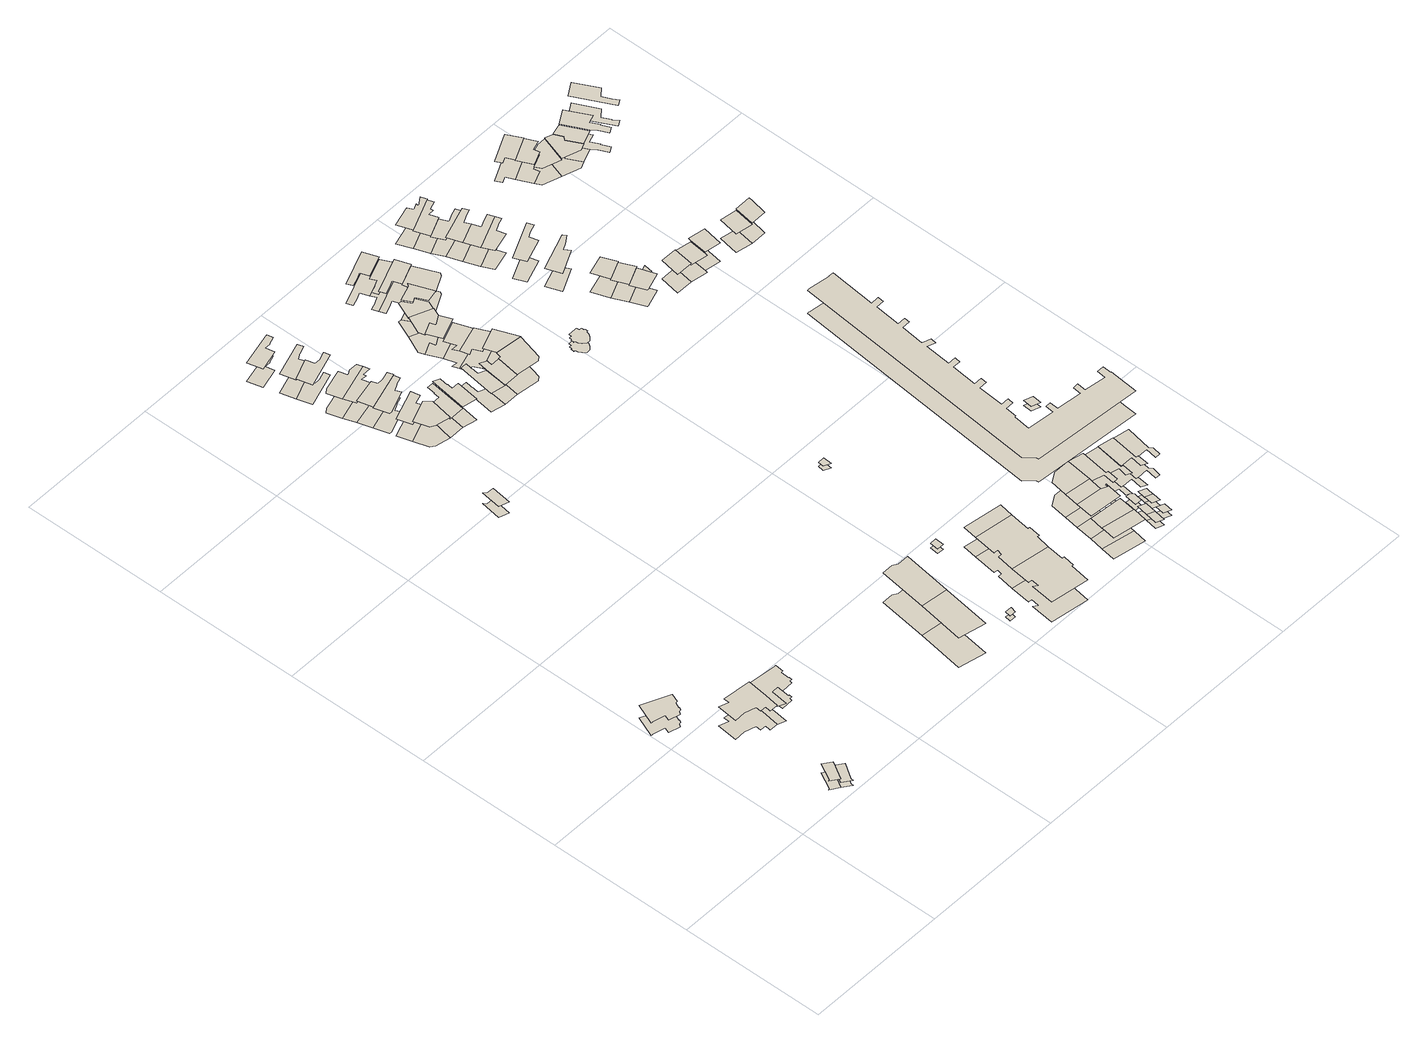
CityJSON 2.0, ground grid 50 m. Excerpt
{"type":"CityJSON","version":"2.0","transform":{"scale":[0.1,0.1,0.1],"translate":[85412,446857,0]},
"CityObjects":{
"building1":{"type":"Building","attributes":{"yearOfConstruction":"1951-01-01Z","measuredHeight":3.7,"storeysAboveGround":1},"geometry":[{"type":"MultiSurface","lod":"1.2","boundaries":[[[0,1,2,3,4]],[[5,6,7,8,9]]]}]},
"building2":{"type":"Building","attributes":{"yearOfConstruction":"1951-01-01Z","measuredHeight":5.21,"storeysAboveGround":1},"geometry":[{"type":"MultiSurface","lod":"1.2","boundaries":[[[10,11,12,13,14,15,16,17,18,19,20,21,22,23,24,25]],[[26,27,28,29,30,31,32,33,34,35,36,37,38,39,40,41]]]}]},
"building3":{"type":"Building","attributes":{"yearOfConstruction":"1951-01-01Z","measuredHeight":2.1,"storeysAboveGround":0},"geometry":[{"type":"MultiSurface","lod":"1.2","boundaries":[[[42,43,44,45,1,0]],[[46,47,48,49,50,51]]]}]},
"building4":{"type":"Building","attributes":{"yearOfConstruction":"1951-01-01Z","measuredHeight":7.9,"storeysAboveGround":2},"geometry":[{"type":"MultiSurface","lod":"1.2","boundaries":[[[52,53,54,55,56,57,58,59,60,61,62,63]],[[64,65,66,67,68,69,70,71,72,73,74,75]]]}]},
"building5":{"type":"Building","attributes":{"yearOfConstruction":"1951-01-01Z","measuredHeight":7.33,"storeysAboveGround":2},"geometry":[{"type":"MultiSurface","lod":"1.2","boundaries":[[[76,77,78,79,80,81,82,83,84,85,59,58,57,86,87,88]],[[89,90,91,92,93,94,95,96,97,98,99,100,101,102,103,104]]]}]},
"building6":{"type":"Building","attributes":{"yearOfConstruction":"1951-01-01Z","measuredHeight":4.48,"storeysAboveGround":1},"geometry":[{"type":"MultiSurface","lod":"1.2","boundaries":[[[105,106,107,108,109]],[[110,111,112,113,114]]]}]},
"building7":{"type":"Building","attributes":{"yearOfConstruction":"1954-01-01Z","measuredHeight":12.25,"storeysAboveGround":4},"geometry":[{"type":"MultiSurface","lod":"1.2","boundaries":[[[115,116,117,118]],[[119,120,121,122]]]}]},
"building8":{"type":"Building","attributes":{"yearOfConstruction":"1954-01-01Z","measuredHeight":12.23,"storeysAboveGround":4},"geometry":[{"type":"MultiSurface","lod":"1.2","boundaries":[[[123,124,117,116,125,126]],[[127,128,121,120,129,130]]]}]},
"building9":{"type":"Building","attributes":{"yearOfConstruction":"1920-01-01Z","measuredHeight":8.4,"storeysAboveGround":2},"geometry":[{"type":"MultiSurface","lod":"1.2","boundaries":[[[131,132,133,134,135,136]],[[137,138,139,140,141,142]]]}]},
"building10":{"type":"Building","attributes":{"yearOfConstruction":"1920-01-01Z","measuredHeight":7.06,"storeysAboveGround":2},"geometry":[{"type":"MultiSurface","lod":"1.2","boundaries":[[[136,135,143,144,145,146]],[[147,148,149,150,151,152]]]}]},
"building11":{"type":"Building","attributes":{"yearOfConstruction":"1920-01-01Z","measuredHeight":8.06,"storeysAboveGround":2},"geometry":[{"type":"MultiSurface","lod":"1.2","boundaries":[[[153,154,155,156,157,158,159,160]],[[161,162,163,164,165,166,167,168]]]}]},
"building12":{"type":"Building","attributes":{"yearOfConstruction":"1920-01-01Z","measuredHeight":8.25,"storeysAboveGround":2},"geometry":[{"type":"MultiSurface","lod":"1.2","boundaries":[[[169,170,171,172,173,174,175,176,177]],[[178,179,180,181,182,183,184,185,186]]]}]},
"building13":{"type":"Building","attributes":{"yearOfConstruction":"1920-01-01Z","measuredHeight":8.06,"storeysAboveGround":2},"geometry":[{"type":"MultiSurface","lod":"1.2","boundaries":[[[187,188,189,190,157,156,191,192]],[[193,194,195,196,165,164,197,198]]]}]},
"building14":{"type":"Building","attributes":{"yearOfConstruction":"1920-01-01Z","measuredHeight":8.8,"storeysAboveGround":2},"geometry":[{"type":"MultiSurface","lod":"1.2","boundaries":[[[199,200,201,159,158,173,172]],[[202,203,204,205,206,207,208]]]}]},
"building15":{"type":"Building","attributes":{"yearOfConstruction":"1920-01-01Z","measuredHeight":7.67,"storeysAboveGround":2},"geometry":[{"type":"MultiSurface","lod":"1.2","boundaries":[[[209,210,211,212,213,214,215,216]],[[217,218,219,220,221,222,223,224]]]}]},
"building16":{"type":"Building","attributes":{"yearOfConstruction":"1920-01-01Z","measuredHeight":7.92,"storeysAboveGround":2},"geometry":[{"type":"MultiSurface","lod":"1.2","boundaries":[[[225,226,227,228,229,230,231,232]],[[233,234,235,236,237,238,239,240]]]}]},
"building17":{"type":"Building","attributes":{"yearOfConstruction":"1920-01-01Z","measuredHeight":8.17,"storeysAboveGround":2},"geometry":[{"type":"MultiSurface","lod":"1.2","boundaries":[[[241,242,243,231,230,244,245]],[[246,247,248,249,250,251,252]]]}]},
"building18":{"type":"Building","attributes":{"yearOfConstruction":"1990-01-01Z","measuredHeight":2.07,"storeysAboveGround":0},"geometry":[{"type":"MultiSurface","lod":"1.2","boundaries":[[[253,254,255,256]],[[257,258,259,260]]]}]},
"building19":{"type":"Building","attributes":{"yearOfConstruction":"1920-01-01Z","measuredHeight":7.84,"storeysAboveGround":2},"geometry":[{"type":"MultiSurface","lod":"1.2","boundaries":[[[261,262,263,264,134,133,265,266]],[[267,268,269,270,271,272,273,274]]]}]},
"building20":{"type":"Building","attributes":{"yearOfConstruction":"1920-01-01Z","measuredHeight":8.61,"storeysAboveGround":2},"geometry":[{"type":"MultiSurface","lod":"1.2","boundaries":[[[275,276,277,278,266,265,279,280]],[[281,282,283,284,285,286,287,288]]]}]},
"building21":{"type":"Building","attributes":{"yearOfConstruction":"1990-01-01Z","measuredHeight":8.23,"storeysAboveGround":2},"geometry":[{"type":"MultiSurface","lod":"1.2","boundaries":[[[289,290,291,292,293,294,295,296,297,298,299,300,301,302]],[[303,304,305,306,307,308,309,310,311,312,313,314,315,316]]]}]},
"building22":{"type":"Building","attributes":{"yearOfConstruction":"1920-01-01Z","measuredHeight":7.68,"storeysAboveGround":2},"geometry":[{"type":"MultiSurface","lod":"1.2","boundaries":[[[317,318,319,320,321,322,323,324]],[[325,326,327,328,329,330,331,332]]]}]},
"building23":{"type":"Building","attributes":{"yearOfConstruction":"1990-01-01Z","measuredHeight":1.9,"storeysAboveGround":0},"geometry":[{"type":"MultiSurface","lod":"1.2","boundaries":[[[333,334,335,336]],[[337,338,339,340]]]}]},
"building24":{"type":"Building","attributes":{"yearOfConstruction":"1990-01-01Z","measuredHeight":8.21,"storeysAboveGround":2},"geometry":[{"type":"MultiSurface","lod":"1.2","boundaries":[[[341,342,343,344,345,346,300,299,347,348,349,350,351,352,353]],[[354,355,356,357,358,359,314,313,360,361,362,363,364,365,366]]]}]},
"building25":{"type":"Building","attributes":{"yearOfConstruction":"1920-01-01Z","measuredHeight":8.09,"storeysAboveGround":2},"geometry":[{"type":"MultiSurface","lod":"1.2","boundaries":[[[367,368,369,370,371,324,323]],[[372,373,374,375,376,377,378]]]}]},
"building26":{"type":"Building","attributes":{"yearOfConstruction":"1990-01-01Z","measuredHeight":8.18,"storeysAboveGround":2},"geometry":[{"type":"MultiSurface","lod":"1.2","boundaries":[[[341,379,380,342]],[[354,381,382,355]]]}]},
"building27":{"type":"Building","attributes":{"yearOfConstruction":"1920-01-01Z","measuredHeight":8.3,"storeysAboveGround":2},"geometry":[{"type":"MultiSurface","lod":"1.2","boundaries":[[[383,368,367,384,385,386,387]],[[388,389,390,391,392,393,394]]]}]},
"building28":{"type":"Building","attributes":{"yearOfConstruction":"1920-01-01Z","measuredHeight":8.36,"storeysAboveGround":2},"geometry":[{"type":"MultiSurface","lod":"1.2","boundaries":[[[395,396,397,398,399,400]],[[401,402,403,404,405,406]]]}]},
"building29":{"type":"Building","attributes":{"yearOfConstruction":"1920-01-01Z","measuredHeight":7.24,"storeysAboveGround":2},"geometry":[{"type":"MultiSurface","lod":"1.2","boundaries":[[[407,408,409,410,411,412]],[[413,414,415,416,417,418]]]}]},
"building30":{"type":"Building","attributes":{"yearOfConstruction":"1920-01-01Z","measuredHeight":7.06,"storeysAboveGround":2},"geometry":[{"type":"MultiSurface","lod":"1.2","boundaries":[[[419,420,409,408,396,395]],[[421,422,423,424,425,426]]]}]},
"building31":{"type":"Building","attributes":{"yearOfConstruction":"1920-01-01Z","measuredHeight":8.11,"storeysAboveGround":2},"geometry":[{"type":"MultiSurface","lod":"1.2","boundaries":[[[400,399,398,397,427,428,429]],[[430,431,432,433,434,435,436]]]}]},
"building32":{"type":"Building","attributes":{"yearOfConstruction":"1920-01-01Z","measuredHeight":8.44,"storeysAboveGround":2},"geometry":[{"type":"MultiSurface","lod":"1.2","boundaries":[[[407,412,387,386]],[[437,438,439,440]]]}]},
"building33":{"type":"Building","attributes":{"yearOfConstruction":"1990-01-01Z","measuredHeight":1.73,"storeysAboveGround":0},"geometry":[{"type":"MultiSurface","lod":"1.2","boundaries":[[[441,442,443,444]],[[445,446,447,448]]]}]},
"building34":{"type":"Building","attributes":{"yearOfConstruction":"1920-01-01Z","measuredHeight":7.74,"storeysAboveGround":2},"geometry":[{"type":"MultiSurface","lod":"1.2","boundaries":[[[427,449,450,451,452,453,428]],[[454,455,456,457,458,459,460]]]}]},
"building35":{"type":"Building","attributes":{"yearOfConstruction":"1920-01-01Z","measuredHeight":8.2,"storeysAboveGround":2},"geometry":[{"type":"MultiSurface","lod":"1.2","boundaries":[[[451,450,449,461,462,463,452]],[[464,465,466,467,468,469,470]]]}]},
"building36":{"type":"Building","attributes":{"yearOfConstruction":"2006-01-01Z","measuredHeight":8.83,"storeysAboveGround":2},"geometry":[{"type":"MultiSurface","lod":"1.2","boundaries":[[[471,472,473,474]],[[475,476,477,478]]]}]},
"building37":{"type":"Building","attributes":{"yearOfConstruction":"1920-01-01Z","measuredHeight":8.18,"storeysAboveGround":2},"geometry":[{"type":"MultiSurface","lod":"1.2","boundaries":[[[479,480,481,482,483,484,485]],[[486,487,488,489,490,491,492]]]}]},
"building38":{"type":"Building","attributes":{"yearOfConstruction":"1920-01-01Z","measuredHeight":7.08,"storeysAboveGround":2},"geometry":[{"type":"MultiSurface","lod":"1.2","boundaries":[[[483,493,494,495,496,497,498,484]],[[499,500,501,502,503,504,505,506]]]}]},
"building39":{"type":"Building","attributes":{"yearOfConstruction":"1920-01-01Z","measuredHeight":8.25,"storeysAboveGround":2},"geometry":[{"type":"MultiSurface","lod":"1.2","boundaries":[[[497,507,508,509,510,511,512,498]],[[513,514,515,516,517,518,519,520]]]}]},
"building40":{"type":"Building","attributes":{"yearOfConstruction":"2006-01-01Z","measuredHeight":8.56,"storeysAboveGround":2},"geometry":[{"type":"MultiSurface","lod":"1.2","boundaries":[[[472,521,522,473]],[[523,524,525,526]]]}]},
"building41":{"type":"Building","attributes":{"yearOfConstruction":"1920-01-01Z","measuredHeight":7.76,"storeysAboveGround":2},"geometry":[{"type":"MultiSurface","lod":"1.2","boundaries":[[[463,462,461,527,528,512,511]],[[529,530,531,532,533,534,535]]]}]},
"building42":{"type":"Building","attributes":{"yearOfConstruction":"2006-01-01Z","measuredHeight":9.6,"storeysAboveGround":3},"geometry":[{"type":"MultiSurface","lod":"1.2","boundaries":[[[521,536,537,538,539,540,522]],[[541,542,543,544,545,546,547]]]}]},
"building43":{"type":"Building","attributes":{"yearOfConstruction":"2006-01-01Z","measuredHeight":9.61,"storeysAboveGround":3},"geometry":[{"type":"MultiSurface","lod":"1.2","boundaries":[[[539,548,549,550,540]],[[545,551,552,553,546]]]}]},
"building44":{"type":"Building","attributes":{"yearOfConstruction":"1996-01-01Z","measuredHeight":3.79,"storeysAboveGround":1},"geometry":[{"type":"MultiSurface","lod":"1.2","boundaries":[[[554,555,556,557,558,559,560,561,562,563,564,565,566,567,568,569,570,571,572,573,574,575,576,577,578,579,580,581,582,583,584,585,586,587,588,589,590,591,592,593,594,595,596,597,598,599,600,601,602,603,604,605,606,607,608,609,610,611,612,613,614,615,616,617,618,619,620,621,622,623,624,625,626]],[[627,628,629,630,631,632,633,634,635,636,637,638,639,640,641,642,643,644,645,646,647,648,649,650,651,652,653,654,655,656,657,658,659,660,661,662,663,664,665,666,667,668,669,670,671,672,673,674,675,676,677,678,679,680,681,682,683,684,685,686,687,688,689,690,691,692,693,694,695,696,697,698,699]]]}]},
"building45":{"type":"Building","attributes":{"yearOfConstruction":"2006-01-01Z","measuredHeight":9.61,"storeysAboveGround":3},"geometry":[{"type":"MultiSurface","lod":"1.2","boundaries":[[[549,700,701,702,703,704,550]],[[552,705,706,707,708,709,553]]]}]},
"building46":{"type":"Building","attributes":{"yearOfConstruction":"2006-01-01Z","measuredHeight":2.4,"storeysAboveGround":0},"geometry":[{"type":"MultiSurface","lod":"1.2","boundaries":[[[710,711,712,713]],[[714,715,716,717]]]}]},
"building47":{"type":"Building","attributes":{"yearOfConstruction":"2006-01-01Z","measuredHeight":2.4,"storeysAboveGround":0},"geometry":[{"type":"MultiSurface","lod":"1.2","boundaries":[[[718,719,712,711]],[[720,721,716,715]]]}]},
"building48":{"type":"Building","attributes":{"yearOfConstruction":"2007-01-01Z","measuredHeight":9.53,"storeysAboveGround":3},"geometry":[{"type":"MultiSurface","lod":"1.2","boundaries":[[[722,723,724,725,700,549,548,726,727]],[[728,729,730,731,732,733,734,735,736]]]}]},
"building49":{"type":"Building","attributes":{"yearOfConstruction":"2006-01-01Z","measuredHeight":2.4,"storeysAboveGround":0},"geometry":[{"type":"MultiSurface","lod":"1.2","boundaries":[[[737,738,739,740,741]],[[742,743,744,745,746]]]}]},
"building50":{"type":"Building","attributes":{"yearOfConstruction":"1924-01-01Z","measuredHeight":2.24,"storeysAboveGround":0},"geometry":[{"type":"MultiSurface","lod":"1.2","boundaries":[[[747,748,749,750]],[[751,752,753,754]]]}]},
"building51":{"type":"Building","attributes":{"yearOfConstruction":"1924-01-01Z","measuredHeight":2.31,"storeysAboveGround":0},"geometry":[{"type":"MultiSurface","lod":"1.2","boundaries":[[[755,756,757,758]],[[759,760,761,762]]]}]},
"building52":{"type":"Building","attributes":{"yearOfConstruction":"1924-01-01Z","measuredHeight":2.25,"storeysAboveGround":0},"geometry":[{"type":"MultiSurface","lod":"1.2","boundaries":[[[756,763,764,757]],[[765,766,767,768]]]}]},
"building53":{"type":"Building","attributes":{"yearOfConstruction":"2007-01-01Z","measuredHeight":8.55,"storeysAboveGround":2},"geometry":[{"type":"MultiSurface","lod":"1.2","boundaries":[[[769,770,771,772,773,725,724,723,774]],[[775,776,777,778,779,780,781,782,783]]]}]},
"building54":{"type":"Building","attributes":{"yearOfConstruction":"2007-01-01Z","measuredHeight":8.88,"storeysAboveGround":2},"geometry":[{"type":"MultiSurface","lod":"1.2","boundaries":[[[784,785,786,787,773,772,771,788,789]],[[790,791,792,793,794,795,796,797,798]]]}]},
"building55":{"type":"Building","attributes":{"yearOfConstruction":"1920-01-01Z","measuredHeight":7.85,"storeysAboveGround":2},"geometry":[{"type":"MultiSurface","lod":"1.2","boundaries":[[[799,800,801,802,803,804,805,806]],[[807,808,809,810,811,812,813,814]]]}]},
"building56":{"type":"Building","attributes":{"yearOfConstruction":"1920-01-01Z","measuredHeight":7.35,"storeysAboveGround":2},"geometry":[{"type":"MultiSurface","lod":"1.2","boundaries":[[[815,816,817,806,805,818,819,820]],[[821,822,823,824,825,826,827,828]]]}]},
"building57":{"type":"Building","attributes":{"yearOfConstruction":"1920-01-01Z","measuredHeight":6.82,"storeysAboveGround":2},"geometry":[{"type":"MultiSurface","lod":"1.2","boundaries":[[[829,830,831,832,819,818,833,834]],[[835,836,837,838,839,840,841,842]]]}]},
"building58":{"type":"Building","attributes":{"yearOfConstruction":"1920-01-01Z","measuredHeight":7.96,"storeysAboveGround":2},"geometry":[{"type":"MultiSurface","lod":"1.2","boundaries":[[[843,844,834,833,845,846,847]],[[848,849,850,851,852,853,854]]]}]},
"building59":{"type":"Building","attributes":{"yearOfConstruction":"1920-01-01Z","measuredHeight":7.9,"storeysAboveGround":2},"geometry":[{"type":"MultiSurface","lod":"1.2","boundaries":[[[855,856,857,846,845,858,859]],[[860,861,862,863,864,865,866]]]}]},
"building60":{"type":"Building","attributes":{"yearOfConstruction":"1920-01-01Z","measuredHeight":7.88,"storeysAboveGround":2},"geometry":[{"type":"MultiSurface","lod":"1.2","boundaries":[[[867,868,869,859,858,870,871,872]],[[873,874,875,866,865,876,877,878]]]}]},
"building61":{"type":"Building","attributes":{"yearOfConstruction":"1920-01-01Z","measuredHeight":8.49,"storeysAboveGround":2},"geometry":[{"type":"MultiSurface","lod":"1.2","boundaries":[[[879,880,881,882,883,884,885]],[[886,887,888,889,890,891,892]]]}]},
"building62":{"type":"Building","attributes":{"yearOfConstruction":"2007-01-01Z","measuredHeight":8.63,"storeysAboveGround":2},"geometry":[{"type":"MultiSurface","lod":"1.2","boundaries":[[[893,894,895,896,897,787,786,785,898]],[[899,900,901,902,903,904,905,906,907]]]}]},
"building63":{"type":"Building","attributes":{"yearOfConstruction":"1920-01-01Z","measuredHeight":7.48,"storeysAboveGround":2},"geometry":[{"type":"MultiSurface","lod":"1.2","boundaries":[[[908,909,910,911,912,913,914]],[[915,916,917,918,919,920,921]]]}]},
"building64":{"type":"Building","attributes":{"yearOfConstruction":"1920-01-01Z","measuredHeight":7.82,"storeysAboveGround":2},"geometry":[{"type":"MultiSurface","lod":"1.2","boundaries":[[[922,923,924,925]],[[926,927,928,929]]]}]},
"building65":{"type":"Building","attributes":{"yearOfConstruction":"1920-01-01Z","measuredHeight":7.39,"storeysAboveGround":2},"geometry":[{"type":"MultiSurface","lod":"1.2","boundaries":[[[930,931,923,922]],[[932,933,934,935]]]}]},
"building66":{"type":"Building","attributes":{"yearOfConstruction":"1920-01-01Z","measuredHeight":6.9,"storeysAboveGround":2},"geometry":[{"type":"MultiSurface","lod":"1.2","boundaries":[[[936,937,938,939,931,930]],[[940,941,942,943,944,945]]]}]},
"building67":{"type":"Building","attributes":{"yearOfConstruction":"1968-01-01Z","measuredHeight":1.91,"storeysAboveGround":0},"geometry":[{"type":"MultiSurface","lod":"1.2","boundaries":[[[946,947,948,949]],[[950,951,952,953]]]}]},
"building68":{"type":"Building","attributes":{"yearOfConstruction":"1999-01-01Z","measuredHeight":1.99,"storeysAboveGround":0},"geometry":[{"type":"MultiSurface","lod":"1.2","boundaries":[[[954,955,956,957]],[[958,959,960,961]]]}]},
"building69":{"type":"Building","attributes":{"yearOfConstruction":"1923-01-01Z","measuredHeight":7.65,"storeysAboveGround":2},"geometry":[{"type":"MultiSurface","lod":"1.2","boundaries":[[[962,963,964,965]],[[966,967,968,969]]]}]},
"building70":{"type":"Building","attributes":{"yearOfConstruction":"2006-01-01Z","measuredHeight":9.63,"storeysAboveGround":3},"geometry":[{"type":"MultiSurface","lod":"1.2","boundaries":[[[970,971,972,973,974,975,976,977,978,979,980,981,982,983,984,985,986,987,988,989,990,991,992,993,994,995,996,997,998,999,1000,1001,1002,1003,1004,1005,1006,1007,1008,1009,1010,1011,1012,1013,1014,1015,1016,1017,1018,1019,1020,1021,1022,1023]],[[1024,1025,1026,1027,1028,1029,1030,1031,1032,1033,1034,1035,1036,1037,1038,1039,1040,1041,1042,1043,1044,1045,1046,1047,1048,1049,1050,1051,1052,1053,1054,1055,1056,1057,1058,1059,1060,1061,1062,1063,1064,1065,1066,1067,1068,1069,1070,1071,1072,1073,1074,1075,1076,1077]]]}]},
"building71":{"type":"Building","attributes":{"yearOfConstruction":"1923-01-01Z","measuredHeight":7.08,"storeysAboveGround":2},"geometry":[{"type":"MultiSurface","lod":"1.2","boundaries":[[[1078,1079,1080,962,965]],[[1081,1082,1083,1084,1085]]]}]},
"building72":{"type":"Building","attributes":{"yearOfConstruction":"1920-01-01Z","measuredHeight":7.81,"storeysAboveGround":2},"geometry":[{"type":"MultiSurface","lod":"1.2","boundaries":[[[1086,1087,1080,1079,1088]],[[1089,1090,1091,1092,1093]]]}]},
"building73":{"type":"Building","attributes":{"yearOfConstruction":"1920-01-01Z","measuredHeight":8.13,"storeysAboveGround":2},"geometry":[{"type":"MultiSurface","lod":"1.2","boundaries":[[[1094,1095,1096,1097,1098,1099]],[[1100,1101,1102,1103,1104,1105]]]}]},
"building74":{"type":"Building","attributes":{"yearOfConstruction":"1920-01-01Z","measuredHeight":7.8,"storeysAboveGround":2},"geometry":[{"type":"MultiSurface","lod":"1.2","boundaries":[[[1106,1107,1108,1109]],[[1110,1111,1112,1113]]]}]},
"building75":{"type":"Building","attributes":{"yearOfConstruction":"1920-01-01Z","measuredHeight":7.99,"storeysAboveGround":2},"geometry":[{"type":"MultiSurface","lod":"1.2","boundaries":[[[1097,1096,1114,1115,1116,1117]],[[1118,1119,1120,1121,1122,1123]]]}]},
"building76":{"type":"Building","attributes":{"yearOfConstruction":"1920-01-01Z","measuredHeight":6.92,"storeysAboveGround":2},"geometry":[{"type":"MultiSurface","lod":"1.2","boundaries":[[[1114,1124,1125,1126,1117,1116,1115]],[[1127,1128,1129,1130,1131,1132,1133]]]}]},
"building77":{"type":"Building","attributes":{"yearOfConstruction":"1920-01-01Z","measuredHeight":8.52,"storeysAboveGround":2},"geometry":[{"type":"MultiSurface","lod":"1.2","boundaries":[[[1134,1135,1136,1106,1109]],[[1137,1138,1139,1140,1141]]]}]},
"building78":{"type":"Building","attributes":{"yearOfConstruction":"1920-01-01Z","measuredHeight":7.44,"storeysAboveGround":2},"geometry":[{"type":"MultiSurface","lod":"1.2","boundaries":[[[1142,1143,1144,1145,1146,1126,1125]],[[1147,1148,1149,1150,1151,1152,1153]]]}]},
"building79":{"type":"Building","attributes":{"yearOfConstruction":"1920-01-01Z","measuredHeight":7.7,"storeysAboveGround":2},"geometry":[{"type":"MultiSurface","lod":"1.2","boundaries":[[[1144,1143,1154,1155,1146,1145]],[[1156,1157,1158,1159,1160,1161]]]}]},
"building80":{"type":"Building","attributes":{"yearOfConstruction":"1920-01-01Z","measuredHeight":8.1,"storeysAboveGround":2},"geometry":[{"type":"MultiSurface","lod":"1.2","boundaries":[[[1162,1163,1164,1155,1154,1165,1166,1167,1168,1169,1170]],[[1171,1172,1173,1174,1175,1176,1177,1178,1179,1180,1181]]]}]},
"building81":{"type":"Building","attributes":{"yearOfConstruction":"1920-01-01Z","measuredHeight":8.62,"storeysAboveGround":2},"geometry":[{"type":"MultiSurface","lod":"1.2","boundaries":[[[1182,1183,1184,1185,1186,1187,1188,1189]],[[1190,1191,1192,1193,1194,1195,1196,1197]]]}]}
},
"vertices":[
[209,40,0],[245,100,0],[216,120,0],[184,60,0],[180,60,0],[209,40,37],[245,100,37],[216,120,37],[184,60,37],[180,60,37],
[123,610,0],[33,650,0],[4,580,0],[8,580,0],[9,580,0],[53,570,0],[47,550,0],[85,540,0],[91,550,0],[98,550,0],[103,560,0],[100,560,0],[110,580,0],[117,580,0],[128,610,0],[121,610,0],[123,610,52],[33,650,52],[4,580,52],[8,580,52],[9,580,52],[53,570,52],[47,550,52],[85,540,52],[91,550,52],[98,550,52],[103,560,52],[100,560,52],[110,580,52],[117,580,52],[128,610,52],[121,610,52],
[238,20,0],[239,20,0],[240,30,0],[274,80,0],[238,20,21],[239,20,21],[240,30,21],[274,80,21],[245,100,21],[209,40,21],
[190,390,0],[229,380,0],[227,360,0],[248,360,0],[245,340,0],[275,340,0],[282,390,0],[290,460,0],[194,470,0],[192,450,0],[159,460,0],[152,390,0],[190,390,79],[229,380,79],[227,360,79],[248,360,79],[245,340,79],[275,340,79],[282,390,79],[290,460,79],[194,470,79],[192,450,79],[159,460,79],[152,390,79],
[332,370,0],[372,370,0],[374,380,0],[382,380,0],[383,390,0],[380,390,0],[383,420,0],[390,420,0],[393,450,0],[386,450,0],[302,330,0],[309,390,0],[333,390,0],[332,370,73],[372,370,73],[374,380,73],[382,380,73],[383,390,73],[380,390,73],[383,420,73],[390,420,73],[393,450,73],[386,450,73],[290,460,73],[282,390,73],[275,340,73],[302,330,73],[309,390,73],[333,390,73],
[390,1460,0],[400,1530,0],[375,1530,0],[367,1540,0],[357,1470,0],[390,1460,45],[400,1530,45],[375,1530,45],[367,1540,45],[357,1470,45],
[878,80,0],[903,250,0],[809,260,0],[784,100,0],[878,80,122],[903,250,122],[809,260,122],[784,100,122],
[871,430,0],[833,430,0],[927,420,0],[888,420,0],[871,430,122],[833,430,122],[927,420,122],[888,420,122],
[433,1800,0],[448,1790,0],[499,1780,0],[513,1860,0],[494,1880,0],[417,1850,0],[433,1800,84],[448,1790,84],[499,1780,84],[513,1860,84],[494,1880,84],[417,1850,84],
[486,1900,0],[517,1910,0],[510,1940,0],[402,1900,0],[417,1850,71],[494,1880,71],[486,1900,71],[517,1910,71],[510,1940,71],[402,1900,71],
[465,2070,0],[464,2080,0],[493,2080,0],[487,2100,0],[353,2060,0],[368,2020,0],[454,2040,0],[445,2070,0],[465,2070,81],[464,2080,81],[493,2080,81],[487,2100,81],[353,2060,81],[368,2020,81],[454,2040,81],[445,2070,81],
[494,1980,0],[493,1980,0],[522,1990,0],[516,2010,0],[382,1970,0],[397,1920,0],[403,1920,0],[483,1950,0],[475,1970,0],[494,1980,83],[493,1980,83],[522,1990,83],[516,2010,83],[382,1970,83],[397,1920,83],[403,1920,83],[483,1950,83],[475,1970,83],
[433,2110,0],[425,2140,0],[352,2120,0],[338,2110,0],[481,2120,0],[452,2120,0],[433,2110,81],[425,2140,81],[352,2120,81],[338,2110,81],[481,2120,81],[452,2120,81],
[510,2030,0],[481,2020,0],[461,2020,0],[510,2030,88],[481,2020,88],[461,2020,88],[454,2040,88],[368,2020,88],[382,1970,88],[516,2010,88],
[378,2360,0],[377,2360,0],[406,2370,0],[400,2390,0],[280,2360,0],[294,2310,0],[366,2330,0],[359,2360,0],[378,2360,77],[377,2360,77],[406,2370,77],[400,2390,77],[280,2360,77],[294,2310,77],[366,2330,77],[359,2360,77],
[407,2270,0],[406,2270,0],[435,2280,0],[429,2300,0],[309,2260,0],[323,2210,0],[395,2240,0],[388,2260,0],[407,2270,79],[406,2270,79],[435,2280,79],[429,2300,79],[309,2260,79],[323,2210,79],[395,2240,79],[388,2260,79],
[452,2220,0],[423,2210,0],[404,2210,0],[337,2160,0],[457,2200,0],[452,2220,82],[423,2210,82],[404,2210,82],[395,2240,82],[323,2210,82],[337,2160,82],[457,2200,82],
[1039,110,0],[1043,130,0],[1021,130,0],[1017,110,0],[1039,110,21],[1043,130,21],[1021,130,21],[1017,110,21],
[550,1910,0],[546,1880,0],[544,1880,0],[542,1860,0],[553,1780,0],[571,1910,0],[550,1910,78],[546,1880,78],[544,1880,78],[542,1860,78],[513,1860,78],[499,1780,78],[553,1780,78],[571,1910,78],
[586,1850,0],[589,1870,0],[588,1870,0],[592,1900,0],[602,1770,0],[613,1850,0],[586,1850,86],[589,1870,86],[588,1870,86],[592,1900,86],[571,1910,86],[553,1780,86],[602,1770,86],[613,1850,86],
[1117,90,0],[1103,100,0],[1093,20,0],[1226,0,0],[1236,70,0],[1240,70,0],[1243,70,0],[1248,110,0],[1245,110,0],[1241,110,0],[1249,170,0],[1116,190,0],[1107,120,0],[1121,120,0],[1117,90,82],[1103,100,82],[1093,20,82],[1226,0,82],[1236,70,82],[1240,70,82],[1243,70,82],[1248,110,82],[1245,110,82],[1241,110,82],[1249,170,82],[1116,190,82],[1107,120,82],[1121,120,82],
[685,1840,0],[688,1860,0],[687,1860,0],[691,1890,0],[670,1890,0],[652,1760,0],[701,1750,0],[711,1830,0],[685,1840,77],[688,1860,77],[687,1860,77],[691,1890,77],[670,1890,77],[652,1760,77],[701,1750,77],[711,1830,77],
[1101,440,0],[1103,470,0],[1082,470,0],[1079,440,0],[1101,440,19],[1103,470,19],[1082,470,19],[1079,440,19],
[1273,330,0],[1140,350,0],[1129,270,0],[1143,270,0],[1139,250,0],[1126,250,0],[1258,220,0],[1262,220,0],[1265,220,0],[1270,260,0],[1268,260,0],[1267,260,0],[1263,260,0],[1273,330,82],[1140,350,82],[1129,270,82],[1143,270,82],[1139,250,82],[1126,250,82],[1258,220,82],[1262,220,82],[1265,220,82],[1270,260,82],[1268,260,82],[1267,260,82],[1263,260,82],
[753,1750,0],[764,1830,0],[734,1830,0],[737,1850,0],[714,1860,0],[753,1750,81],[764,1830,81],[734,1830,81],[737,1850,81],[714,1860,81],[711,1830,81],[701,1750,81],
[1281,380,0],[1148,400,0],[1281,380,82],[1148,400,82],
[773,1830,0],[831,1740,0],[846,1750,0],[869,1840,0],[777,1850,0],[773,1830,83],[764,1830,83],[753,1750,83],[831,1740,83],[846,1750,83],[869,1840,83],[777,1850,83],
[718,2000,0],[792,2030,0],[777,2070,0],[744,2050,0],[738,2070,0],[696,2050,0],[718,2000,84],[792,2030,84],[777,2070,84],[744,2050,84],[738,2070,84],[696,2050,84],
[837,1920,0],[814,1970,0],[721,1940,0],[729,1910,0],[749,1920,0],[763,1890,0],[837,1920,72],[814,1970,72],[721,1940,72],[729,1910,72],[749,1920,72],[763,1890,72],
[732,1960,0],[712,1960,0],[732,1960,71],[712,1960,71],[721,1940,71],[814,1970,71],[792,2030,71],[718,2000,71],
[790,2100,0],[716,2130,0],[690,2070,0],[696,2050,81],[738,2070,81],[744,2050,81],[777,2070,81],[790,2100,81],[716,2130,81],[690,2070,81],
[837,1920,84],[763,1890,84],[777,1850,84],[869,1840,84],
[1129,890,0],[1132,920,0],[1110,920,0],[1107,900,0],[1129,890,17],[1132,920,17],[1110,920,17],[1107,900,17],
[803,2130,0],[785,2170,0],[769,2160,0],[753,2190,0],[742,2190,0],[790,2100,77],[803,2130,77],[785,2170,77],[769,2160,77],[753,2190,77],[742,2190,77],[716,2130,77],
[844,2140,0],[814,2220,0],[807,2210,0],[769,2160,82],[785,2170,82],[803,2130,82],[844,2140,82],[814,2220,82],[807,2210,82],[753,2190,82],
[1507,30,0],[1515,80,0],[1402,100,0],[1394,50,0],[1507,30,88],[1515,80,88],[1402,100,88],[1394,50,88],
[697,2350,0],[705,2330,0],[733,2340,0],[753,2350,0],[763,2320,0],[838,2350,0],[819,2400,0],[697,2350,82],[705,2330,82],[733,2340,82],[753,2350,82],[763,2320,82],[838,2350,82],[819,2400,82],
[773,2300,0],[754,2290,0],[755,2290,0],[727,2280,0],[735,2260,0],[857,2310,0],[763,2320,71],[773,2300,71],[754,2290,71],[755,2290,71],[727,2280,71],[735,2260,71],[857,2310,71],[838,2350,71],
[743,2240,0],[770,2250,0],[771,2250,0],[790,2260,0],[801,2230,0],[875,2260,0],[735,2260,83],[743,2240,83],[770,2250,83],[771,2250,83],[790,2260,83],[801,2230,83],[875,2260,83],[857,2310,83],
[1523,140,0],[1410,150,0],[1515,80,86],[1523,140,86],[1410,150,86],[1402,100,86],
[902,2170,0],[908,2180,0],[807,2210,78],[814,2220,78],[844,2140,78],[902,2170,78],[908,2180,78],[875,2260,78],[801,2230,78],
[1532,200,0],[1529,200,0],[1528,190,0],[1508,200,0],[1418,210,0],[1523,140,96],[1532,200,96],[1529,200,96],[1528,190,96],[1508,200,96],[1418,210,96],[1410,150,96],
[1514,240,0],[1516,250,0],[1426,260,0],[1514,240,96],[1516,250,96],[1426,260,96],
[990,1740,0],[992,1730,0],[998,1720,0],[1008,1710,0],[1019,1710,0],[1030,1720,0],[1037,1730,0],[1040,1740,0],[1045,1740,0],[1045,1750,0],[1044,1750,0],[1043,1750,0],[1042,1750,0],[1041,1750,0],[1041,1760,0],[1040,1760,0],[1039,1760,0],[1038,1760,0],[1037,1760,0],[1036,1760,0],[1035,1760,0],[1034,1760,0],[1033,1760,0],[1032,1760,0],[1031,1770,0],[1030,1770,0],[1029,1770,0],[1028,1770,0],[1027,1770,0],[1026,1770,0],[1025,1770,0],[1024,1770,0],[1023,1770,0],[1022,1770,0],[1021,1770,0],[1020,1770,0],[1019,1770,0],[1018,1770,0],[1017,1770,0],[1016,1770,0],[1015,1770,0],[1014,1770,0],[1013,1770,0],[1012,1770,0],[1011,1770,0],[1010,1770,0],[1009,1770,0],[1008,1770,0],[1007,1770,0],[1006,1770,0],[1005,1770,0],[1004,1770,0],[1003,1770,0],[1002,1770,0],[1001,1770,0],[1000,1770,0],[999,1770,0],[999,1760,0],[998,1760,0],[997,1760,0],[996,1760,0],[995,1760,0],[994,1760,0],[993,1760,0],[992,1760,0],[991,1760,0],[990,1760,0],[989,1750,0],[988,1750,0],[987,1750,0],[986,1750,0],[986,1740,0],[985,1740,0],[990,1740,38],[992,1730,38],[998,1720,38],[1008,1710,38],[1019,1710,38],[1030,1720,38],[1037,1730,38],[1040,1740,38],[1045,1740,38],[1045,1750,38],[1044,1750,38],[1043,1750,38],[1042,1750,38],[1041,1750,38],[1041,1760,38],[1040,1760,38],[1039,1760,38],[1038,1760,38],[1037,1760,38],[1036,1760,38],[1035,1760,38],[1034,1760,38],[1033,1760,38],[1032,1760,38],[1031,1770,38],[1030,1770,38],[1029,1770,38],[1028,1770,38],[1027,1770,38],[1026,1770,38],[1025,1770,38],[1024,1770,38],[1023,1770,38],[1022,1770,38],[1021,1770,38],[1020,1770,38],[1019,1770,38],[1018,1770,38],[1017,1770,38],[1016,1770,38],[1015,1770,38],[1014,1770,38],[1013,1770,38],[1012,1770,38],[1011,1770,38],[1010,1770,38],[1009,1770,38],[1008,1770,38],[1007,1770,38],[1006,1770,38],[1005,1770,38],[1004,1770,38],[1003,1770,38],[1002,1770,38],[1001,1770,38],[1000,1770,38],[999,1770,38],[999,1760,38],[998,1760,38],[997,1760,38],[996,1760,38],[995,1760,38],[994,1760,38],[993,1760,38],[992,1760,38],[991,1760,38],[990,1760,38],[989,1750,38],[988,1750,38],[987,1750,38],[986,1750,38],[986,1740,38],[985,1740,38],
[1527,340,0],[1516,340,0],[1469,340,0],[1435,320,0],[1434,320,0],[1527,340,96],[1516,340,96],[1469,340,96],[1435,320,96],[1434,320,96],
[1589,30,0],[1595,70,0],[1570,80,0],[1564,40,0],[1589,30,24],[1595,70,24],[1570,80,24],[1564,40,24],
[1601,110,0],[1576,120,0],[1601,110,24],[1576,120,24],
[1568,190,0],[1573,230,0],[1565,230,0],[1579,330,0],[1556,230,0],[1551,190,0],[1568,190,95],[1573,230,95],[1565,230,95],[1579,330,95],[1527,340,95],[1516,250,95],[1514,240,95],[1556,230,95],[1551,190,95],
[1603,130,0],[1608,160,0],[1599,170,0],[1584,170,0],[1578,130,0],[1603,130,24],[1608,160,24],[1599,170,24],[1584,170,24],[1578,130,24],
[1632,40,0],[1636,70,0],[1611,80,0],[1607,50,0],[1632,40,22],[1636,70,22],[1611,80,22],[1607,50,22],
[1639,90,0],[1643,120,0],[1618,130,0],[1614,100,0],[1639,90,23],[1643,120,23],[1618,130,23],[1614,100,23],
[1648,150,0],[1623,160,0],[1643,120,22],[1648,150,22],[1623,160,22],[1618,130,22],
[1604,190,0],[1621,180,0],[1627,220,0],[1618,220,0],[1633,320,0],[1610,220,0],[1604,190,85],[1621,180,85],[1627,220,85],[1618,220,85],[1633,320,85],[1579,330,85],[1565,230,85],[1573,230,85],[1610,220,85],
[1675,170,0],[1680,210,0],[1672,210,0],[1686,310,0],[1663,220,0],[1657,180,0],[1675,170,89],[1680,210,89],[1672,210,89],[1686,310,89],[1633,320,89],[1618,220,89],[1627,220,89],[1663,220,89],[1657,180,89],
[1093,2420,0],[1065,2400,0],[1065,2410,0],[1045,2400,0],[1035,2420,0],[965,2400,0],[984,2350,0],[1101,2400,0],[1093,2420,78],[1065,2400,78],[1065,2410,78],[1045,2400,78],[1035,2420,78],[965,2400,78],[984,2350,78],[1101,2400,78],
[1081,2360,0],[1081,2370,0],[1109,2380,0],[1003,2300,0],[1072,2330,0],[1062,2360,0],[1081,2360,73],[1081,2370,73],[1109,2380,73],[1101,2400,73],[984,2350,73],[1003,2300,73],[1072,2330,73],[1062,2360,73],
[1131,2320,0],[1103,2310,0],[1102,2310,0],[1083,2300,0],[1022,2260,0],[1138,2300,0],[1131,2320,68],[1103,2310,68],[1102,2310,68],[1083,2300,68],[1072,2330,68],[1003,2300,68],[1022,2260,68],[1138,2300,68],
[1119,2270,0],[1146,2280,0],[1040,2210,0],[1110,2240,0],[1100,2260,0],[1119,2270,80],[1146,2280,80],[1138,2300,80],[1022,2260,80],[1040,2210,80],[1110,2240,80],[1100,2260,80],
[1168,2230,0],[1140,2220,0],[1120,2210,0],[1059,2160,0],[1176,2210,0],[1168,2230,79],[1140,2220,79],[1120,2210,79],[1110,2240,79],[1040,2210,79],[1059,2160,79],[1176,2210,79],
[1157,2180,0],[1156,2180,0],[1184,2190,0],[1078,2120,0],[1147,2140,0],[1137,2170,0],[1157,2180,79],[1156,2180,79],[1184,2190,79],[1078,2120,79],[1147,2140,79],[1137,2170,79],
[1194,2090,0],[1221,2100,0],[1213,2120,0],[1084,2060,0],[1102,2020,0],[1185,2050,0],[1175,2080,0],[1194,2090,85],[1221,2100,85],[1213,2120,85],[1084,2060,85],[1102,2020,85],[1185,2050,85],[1175,2080,85],
[1711,170,0],[1728,170,0],[1734,200,0],[1725,210,0],[1741,300,0],[1717,210,0],[1711,170,86],[1728,170,86],[1734,200,86],[1725,210,86],[1741,300,86],[1686,310,86],[1672,210,86],[1680,210,86],[1717,210,86],
[1231,1990,0],[1259,2010,0],[1251,2020,0],[1121,1970,0],[1140,1920,0],[1223,1960,0],[1212,1980,0],[1231,1990,75],[1259,2010,75],[1251,2020,75],[1121,1970,75],[1140,1920,75],[1223,1960,75],[1212,1980,75],
[1212,1800,0],[1278,1830,0],[1257,1880,0],[1191,1860,0],[1212,1800,78],[1278,1830,78],[1257,1880,78],[1191,1860,78],
[1234,1750,0],[1300,1780,0],[1234,1750,74],[1300,1780,74],[1278,1830,74],[1212,1800,74],
[1256,1700,0],[1257,1700,0],[1259,1700,0],[1321,1720,0],[1256,1700,69],[1257,1700,69],[1259,1700,69],[1321,1720,69],[1300,1780,69],[1234,1750,69],
[1354,1770,0],[1358,1800,0],[1312,1780,0],[1319,1760,0],[1354,1770,19],[1358,1800,19],[1312,1780,19],[1319,1760,19],
[1702,600,0],[1705,630,0],[1675,640,0],[1672,610,0],[1702,600,20],[1705,630,20],[1675,640,20],[1672,610,20],
[1421,1740,0],[1364,1740,0],[1353,1670,0],[1411,1670,0],[1421,1740,76],[1364,1740,76],[1353,1670,76],[1411,1670,76],
[1631,1280,0],[1636,1330,0],[1620,1330,0],[1619,1330,0],[1546,1340,0],[1545,1340,0],[1537,1340,0],[1491,870,0],[1450,450,0],[1451,450,0],[1478,420,0],[1478,410,0],[1861,380,0],[1870,480,0],[1867,480,0],[1870,510,0],[1846,510,0],[1843,480,0],[1769,490,0],[1772,520,0],[1753,520,0],[1750,490,0],[1662,500,0],[1665,530,0],[1646,530,0],[1643,500,0],[1550,510,0],[1556,570,0],[1561,570,0],[1566,610,0],[1594,610,0],[1596,630,0],[1568,630,0],[1576,720,0],[1604,720,0],[1606,740,0],[1578,740,0],[1587,830,0],[1615,830,0],[1617,850,0],[1589,850,0],[1597,940,0],[1625,930,0],[1627,950,0],[1599,960,0],[1608,1040,0],[1636,1040,0],[1638,1060,0],[1610,1060,0],[1619,1150,0],[1647,1150,0],[1649,1170,0],[1620,1170,0],[1630,1270,0],[1631,1280,96],[1636,1330,96],[1620,1330,96],[1619,1330,96],[1546,1340,96],[1545,1340,96],[1537,1340,96],[1491,870,96],[1450,450,96],[1451,450,96],[1478,420,96],[1478,410,96],[1861,380,96],[1870,480,96],[1867,480,96],[1870,510,96],[1846,510,96],[1843,480,96],[1769,490,96],[1772,520,96],[1753,520,96],[1750,490,96],[1662,500,96],[1665,530,96],[1646,530,96],[1643,500,96],[1550,510,96],[1556,570,96],[1561,570,96],[1566,610,96],[1594,610,96],[1596,630,96],[1568,630,96],[1576,720,96],[1604,720,96],[1606,740,96],[1578,740,96],[1587,830,96],[1615,830,96],[1617,850,96],[1589,850,96],[1597,940,96],[1625,930,96],[1627,950,96],[1599,960,96],[1608,1040,96],[1636,1040,96],[1638,1060,96],[1610,1060,96],[1619,1150,96],[1647,1150,96],[1649,1170,96],[1620,1170,96],[1630,1270,96],
[1468,1660,0],[1470,1670,0],[1477,1730,0],[1468,1660,71],[1470,1670,71],[1477,1730,71],[1421,1740,71],[1411,1670,71],
[1536,1730,0],[1478,1740,0],[1525,1660,0],[1536,1730,78],[1478,1740,78],[1477,1730,78],[1470,1670,78],[1525,1660,78],
[1347,2330,0],[1366,2340,0],[1379,2310,0],[1459,2350,0],[1435,2400,0],[1336,2350,0],[1347,2330,81],[1366,2340,81],[1379,2310,81],[1459,2350,81],[1435,2400,81],[1336,2350,81],
[1650,1710,0],[1593,1720,0],[1581,1650,0],[1638,1640,0],[1650,1710,78],[1593,1720,78],[1581,1650,78],[1638,1640,78],
[1403,2260,0],[1449,2280,0],[1444,2300,0],[1477,2310,0],[1459,2350,80],[1379,2310,80],[1403,2260,80],[1449,2280,80],[1444,2300,80],[1477,2310,80],
[1414,2240,0],[1476,2220,0],[1504,2310,0],[1403,2260,69],[1414,2240,69],[1476,2220,69],[1504,2310,69],[1477,2310,69],[1444,2300,69],[1449,2280,69],
[1693,1640,0],[1705,1700,0],[1706,1710,0],[1693,1640,85],[1705,1700,85],[1706,1710,85],[1650,1710,85],[1638,1640,85],
[1538,2200,0],[1560,2210,0],[1534,2260,0],[1544,2270,0],[1531,2300,0],[1538,2200,74],[1560,2210,74],[1534,2260,74],[1544,2270,74],[1531,2300,74],[1504,2310,74],[1476,2220,74],
[1608,2230,0],[1568,2310,0],[1534,2260,77],[1560,2210,77],[1608,2230,77],[1568,2310,77],[1531,2300,77],[1544,2270,77],
[1629,2250,0],[1656,2260,0],[1616,2340,0],[1622,2210,0],[1623,2210,0],[1637,2180,0],[1656,2190,0],[1642,2220,0],[1644,2220,0],[1629,2250,81],[1656,2260,81],[1616,2340,81],[1568,2310,81],[1608,2230,81],[1622,2210,81],[1623,2210,81],[1637,2180,81],[1656,2190,81],[1642,2220,81],[1644,2220,81],
[1730,2230,0],[1749,2240,0],[1736,2260,0],[1737,2260,0],[1723,2290,0],[1749,2310,0],[1709,2390,0],[1663,2360,0],[1730,2230,86],[1749,2240,86],[1736,2260,86],[1737,2260,86],[1723,2290,86],[1749,2310,86],[1709,2390,86],[1663,2360,86]
]}
